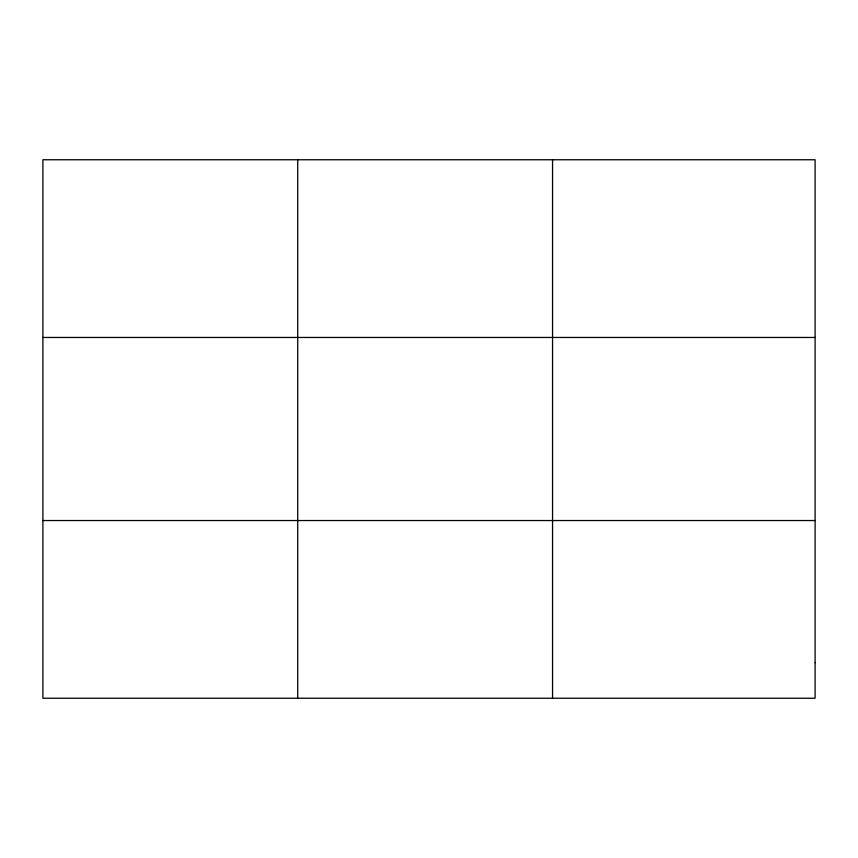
<?xml version="1.0" encoding="UTF-8"?>
<svg xmlns="http://www.w3.org/2000/svg" width="858" height="858" viewBox="0 0 858 858"><rect width="100%" height="100%" fill="white"/><g stroke="black" fill="none" stroke-linecap="round" stroke-linejoin="round"><path stroke-width="1.29" d="M297.726 159.76L297.726 698.24M552.552 159.76L552.552 698.24M42.9 337.462L815.1 337.462M42.9 520.538L815.1 520.538M815.1 662.698L815.1 698.24L42.9 698.24L42.9 159.76L815.1 159.76L815.1 662.698"/></g></svg>
